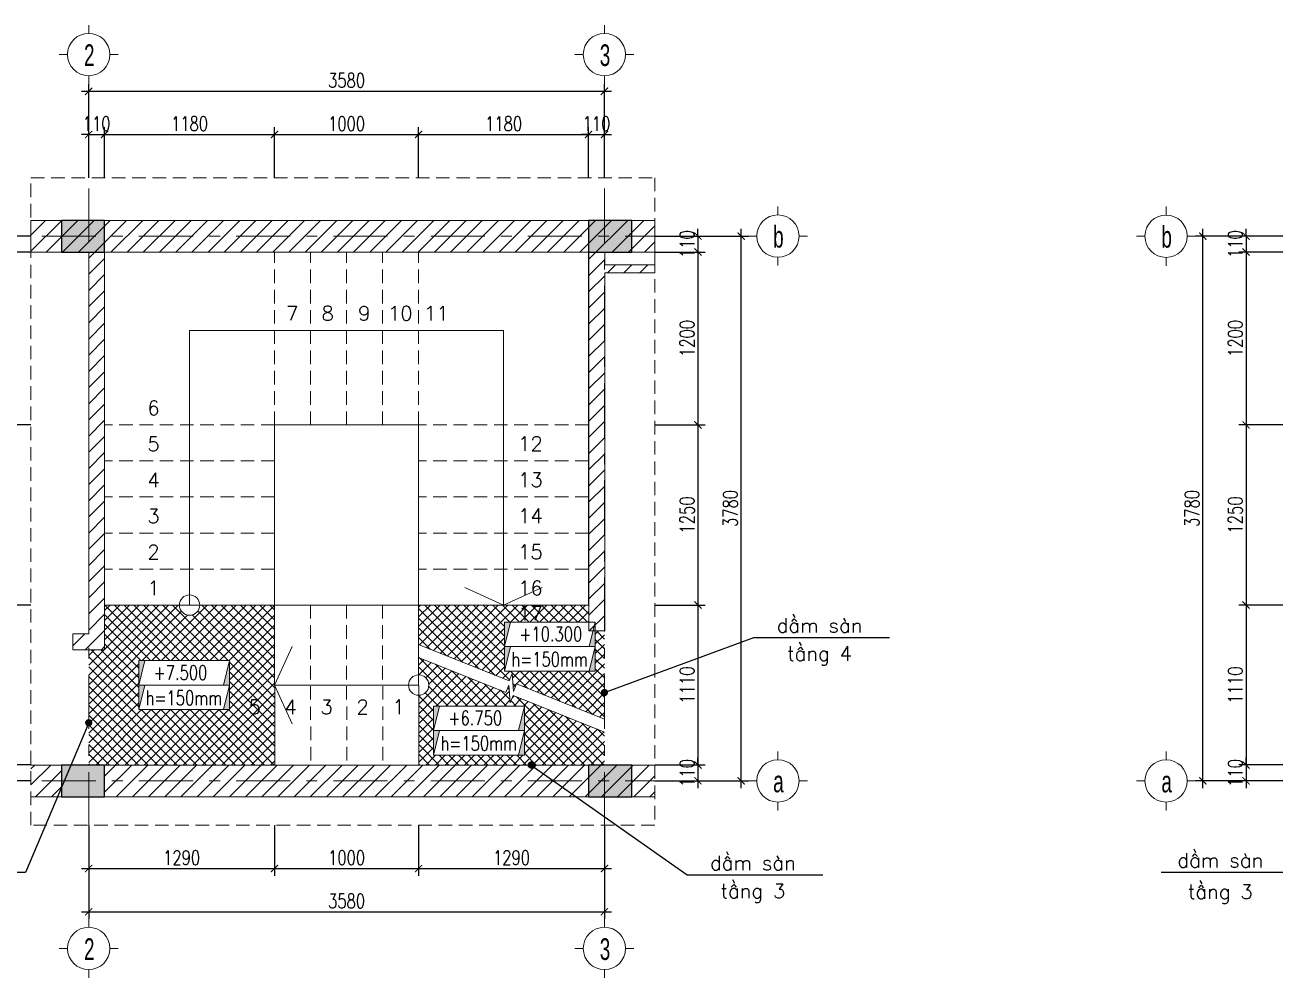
# Model space of a CAD drawing. Extents: x -2098986 to 943, y -1296280 to 73591.
# Drawn here: x -1737472 to -1720119, y -1278791 to -1265563 of the extents above; entities that cross this region are included whole.
import ezdxf
from ezdxf.enums import TextEntityAlignment as Align

# ---------------------------------------------------------------- set-up
doc = ezdxf.new("R2010")
doc.units = 0
doc.header["$LTSCALE"] = 150
doc.header["$PDMODE"] = 35
doc.linetypes.add('_Tim', pattern=[9, 5, -1.5, 1, -1.5])
doc.linetypes.add('HIDDEN', pattern=[0.375, 0.25, -0.125])
doc.layers.get('0').update_dxf_attribs({"lineweight": 18})
doc.layers.get('Defpoints').update_dxf_attribs({"lineweight": 18})
doc.layers.add('DIM', color=1, linetype='Continuous')
doc.layers.add('HATCH', color=8, linetype='Continuous')
for name, color, linetype, lineweight in [('LS-CAT', 30, 'Continuous', 20), ('LS-DIM', 251, 'Continuous', 13), ('LS-HATCH', 147, 'Continuous', 9), ('LS-TEXT', 60, 'Continuous', 20), ('LS-THAY', 7, 'Continuous', 20), ('LS-TRUC', 108, '_Tim', 9)]:
    doc.layers.add(name, color=color, linetype=linetype, lineweight=lineweight)
doc.styles.add('KCVN-LEADER', font='vnromadi.shx', dxfattribs={"width": 0.7, "height": 4})
doc.styles.add('vnsimpli', font='vnsimli.shx', dxfattribs={"width": 0.75})
doc.dimstyles.new('D50', dxfattribs={"dimtxt": 200, "dimasz": 100, "dimexe": 100, "dimexo": 0, "dimgap": 50, "dimtad": 1, "dimdec": 0, "dimlfac": 0.5, "dimzin": 0, "dimdsep": 46, "dimtxsty": 'vnsimpli', "dimblk1": 'ARCHTICK', "dimblk2": 'ARCHTICK', "dimsah": 1, "dimcen": 0, "dimdle": 100, "dimclrd": 256, "dimclre": 256, "dimclrt": 60, "dimadec": 0, "dimazin": 0, "dimtfac": 0.02, "dimtdec": 0, "dimtix": 1, "dimtmove": 2, "dimatfit": 3, "dimldrblk": 'ARCHTICK', "dimfxl": 100, "dimtolj": 1, "dimtzin": 0, "dimarcsym": 0})
pattern_1 = [(45, (258204.33, -10836.96), (-112.253202, 112.253202), [])]
pattern_2 = [(45, (223006.89, 25633.69), (-67.351921, 67.351921), []), (135, (223006.89, 25633.69), (-67.351921, -67.351921), [])]

# ---------------------------------------------------------------- blocks, each defined once
blk = doc.blocks.new('_ArchTick')
at = {"layer": 'DIM', "color": 0, "const_width": 0.15}
blk.add_lwpolyline([(-0.5, -0.5), (0.5, 0.5)], dxfattribs=at)
blk = doc.blocks.new('*D1375')
at = {"layer": 'Defpoints', "color": 0, "transparency": 16777216}
for p in [(-1736368, -1267083), (-1736588, -1267683), (-1736368, -1267683)]:
    blk.add_point(p, dxfattribs=at)
at = {"layer": 'LS-DIM', "lineweight": -2, "transparency": 16777216}
for p, q in [((-1736588, -1267083), (-1736688, -1267083)), ((-1736588, -1267683), (-1736588, -1266983)), ((-1736588, -1267083), (-1736368, -1267083)), ((-1736368, -1267683), (-1736368, -1266983)), ((-1736368, -1267083), (-1736268, -1267083))]:
    blk.add_line(p, q, dxfattribs=at)
at = {"layer": 'LS-DIM', "lineweight": -2, "transparency": 16777216, "xscale": 100, "yscale": 100, "zscale": 100}
blk.add_blockref('_ArchTick', (-1736588, -1267083), dxfattribs=at)
at = {"layer": 'LS-DIM', "lineweight": -2, "transparency": 16777216, "xscale": 100, "yscale": 100, "zscale": 100, "rotation": 180}
blk.add_blockref('_ArchTick', (-1736368, -1267083), dxfattribs=at)
at = {"layer": 'LS-DIM', "color": 60, "transparency": 16777216, "insert": (-1736478, -1266933), "char_height": 200, "attachment_point": 5, "style": 'vnsimpli'}
blk.add_mtext('\\A1;110', dxfattribs=at)
blk = doc.blocks.new('*D1376')
at = {"layer": 'Defpoints', "color": 0, "transparency": 16777216}
for p in [(-1734008, -1267083), (-1736368, -1267683), (-1734008, -1267683)]:
    blk.add_point(p, dxfattribs=at)
at = {"layer": 'LS-DIM', "lineweight": -2, "transparency": 16777216}
for p, q in [((-1736468, -1267083), (-1733908, -1267083)), ((-1736368, -1267683), (-1736368, -1266983)), ((-1734008, -1267683), (-1734008, -1266983))]:
    blk.add_line(p, q, dxfattribs=at)
at = {"layer": 'LS-DIM', "lineweight": -2, "transparency": 16777216, "xscale": 100, "yscale": 100, "zscale": 100, "rotation": 180}
blk.add_blockref('_ArchTick', (-1736368, -1267083), dxfattribs=at)
at = {"layer": 'LS-DIM', "lineweight": -2, "transparency": 16777216, "xscale": 100, "yscale": 100, "zscale": 100}
blk.add_blockref('_ArchTick', (-1734008, -1267083), dxfattribs=at)
at = {"layer": 'LS-DIM', "color": 60, "transparency": 16777216, "insert": (-1735188, -1266933), "char_height": 200, "attachment_point": 5, "style": 'vnsimpli'}
blk.add_mtext('\\A1;1180', dxfattribs=at)
blk = doc.blocks.new('*D1377')
at = {"layer": 'Defpoints', "color": 0, "transparency": 16777216}
for p in [(-1732008, -1267083), (-1734008, -1267683), (-1732008, -1267683)]:
    blk.add_point(p, dxfattribs=at)
at = {"layer": 'LS-DIM', "lineweight": -2, "transparency": 16777216}
for p, q in [((-1734108, -1267083), (-1731908, -1267083)), ((-1734008, -1267683), (-1734008, -1266983)), ((-1732008, -1267683), (-1732008, -1266983))]:
    blk.add_line(p, q, dxfattribs=at)
at = {"layer": 'LS-DIM', "lineweight": -2, "transparency": 16777216, "xscale": 100, "yscale": 100, "zscale": 100, "rotation": 180}
blk.add_blockref('_ArchTick', (-1734008, -1267083), dxfattribs=at)
at = {"layer": 'LS-DIM', "lineweight": -2, "transparency": 16777216, "xscale": 100, "yscale": 100, "zscale": 100}
blk.add_blockref('_ArchTick', (-1732008, -1267083), dxfattribs=at)
at = {"layer": 'LS-DIM', "color": 60, "transparency": 16777216, "insert": (-1733008, -1266933), "char_height": 200, "attachment_point": 5, "style": 'vnsimpli'}
blk.add_mtext('\\A1;1000', dxfattribs=at)
blk = doc.blocks.new('*D1378')
at = {"layer": 'Defpoints', "color": 0, "transparency": 16777216}
for p in [(-1729648, -1267083), (-1732008, -1267683), (-1729648, -1267683)]:
    blk.add_point(p, dxfattribs=at)
at = {"layer": 'LS-DIM', "lineweight": -2, "transparency": 16777216}
for p, q in [((-1732108, -1267083), (-1729548, -1267083)), ((-1732008, -1267683), (-1732008, -1266983)), ((-1729648, -1267683), (-1729648, -1266983))]:
    blk.add_line(p, q, dxfattribs=at)
at = {"layer": 'LS-DIM', "lineweight": -2, "transparency": 16777216, "xscale": 100, "yscale": 100, "zscale": 100, "rotation": 180}
blk.add_blockref('_ArchTick', (-1732008, -1267083), dxfattribs=at)
at = {"layer": 'LS-DIM', "lineweight": -2, "transparency": 16777216, "xscale": 100, "yscale": 100, "zscale": 100}
blk.add_blockref('_ArchTick', (-1729648, -1267083), dxfattribs=at)
at = {"layer": 'LS-DIM', "color": 60, "transparency": 16777216, "insert": (-1730828, -1266933), "char_height": 200, "attachment_point": 5, "style": 'vnsimpli'}
blk.add_mtext('\\A1;1180', dxfattribs=at)
blk = doc.blocks.new('*D1379')
at = {"layer": 'Defpoints', "color": 0, "transparency": 16777216}
for p in [(-1729428, -1267083), (-1729648, -1267683), (-1729428, -1267683)]:
    blk.add_point(p, dxfattribs=at)
at = {"layer": 'LS-DIM', "lineweight": -2, "transparency": 16777216}
for p, q in [((-1729648, -1267083), (-1729748, -1267083)), ((-1729648, -1267683), (-1729648, -1266983)), ((-1729648, -1267083), (-1729428, -1267083)), ((-1729428, -1267683), (-1729428, -1266983)), ((-1729428, -1267083), (-1729328, -1267083))]:
    blk.add_line(p, q, dxfattribs=at)
at = {"layer": 'LS-DIM', "lineweight": -2, "transparency": 16777216, "xscale": 100, "yscale": 100, "zscale": 100}
blk.add_blockref('_ArchTick', (-1729648, -1267083), dxfattribs=at)
at = {"layer": 'LS-DIM', "lineweight": -2, "transparency": 16777216, "xscale": 100, "yscale": 100, "zscale": 100, "rotation": 180}
blk.add_blockref('_ArchTick', (-1729428, -1267083), dxfattribs=at)
at = {"layer": 'LS-DIM', "color": 60, "transparency": 16777216, "insert": (-1729538, -1266933), "char_height": 200, "attachment_point": 5, "style": 'vnsimpli'}
blk.add_mtext('\\A1;110', dxfattribs=at)
blk = doc.blocks.new('*D1380')
at = {"layer": 'Defpoints', "color": 0, "transparency": 16777216}
for p in [(-1729428, -1266483), (-1736588, -1267683), (-1729428, -1267683)]:
    blk.add_point(p, dxfattribs=at)
at = {"layer": 'LS-DIM', "lineweight": -2, "transparency": 16777216}
for p, q in [((-1736588, -1267683), (-1736588, -1266383)), ((-1729428, -1267683), (-1729428, -1266383)), ((-1736688, -1266483), (-1729328, -1266483))]:
    blk.add_line(p, q, dxfattribs=at)
at = {"layer": 'LS-DIM', "lineweight": -2, "transparency": 16777216, "xscale": 100, "yscale": 100, "zscale": 100, "rotation": 180}
blk.add_blockref('_ArchTick', (-1736588, -1266483), dxfattribs=at)
at = {"layer": 'LS-DIM', "lineweight": -2, "transparency": 16777216, "xscale": 100, "yscale": 100, "zscale": 100}
blk.add_blockref('_ArchTick', (-1729428, -1266483), dxfattribs=at)
at = {"layer": 'LS-DIM', "color": 60, "transparency": 16777216, "insert": (-1733008, -1266333), "char_height": 200, "attachment_point": 5, "style": 'vnsimpli'}
blk.add_mtext('\\A1;3580', dxfattribs=at)
blk = doc.blocks.new('*D1382')
at = {"layer": 'Defpoints', "color": 0, "transparency": 16777216}
for p in [(-1737390, -1268494), (-1737990, -1268714), (-1737390, -1268714)]:
    blk.add_point(p, dxfattribs=at)
at = {"layer": 'LS-DIM', "lineweight": -2, "transparency": 16777216}
for p, q in [((-1737390, -1268494), (-1738090, -1268494)), ((-1737990, -1268494), (-1737990, -1268394)), ((-1737990, -1268494), (-1737990, -1268714)), ((-1737390, -1268714), (-1738090, -1268714)), ((-1737990, -1268714), (-1737990, -1268814))]:
    blk.add_line(p, q, dxfattribs=at)
at = {"layer": 'LS-DIM', "lineweight": -2, "transparency": 16777216, "xscale": 100, "yscale": 100, "zscale": 100}
for p, rotation in [((-1737990, -1268494), 270), ((-1737990, -1268714), 90)]:
    blk.add_blockref('_ArchTick', p, dxfattribs=dict(at, rotation=rotation))
at = {"layer": 'LS-DIM', "color": 60, "transparency": 16777216, "insert": (-1738140, -1268604), "char_height": 200, "attachment_point": 5, "rotation": 90, "style": 'vnsimpli'}
blk.add_mtext('\\A1;110', dxfattribs=at)
blk = doc.blocks.new('*D1383')
at = {"layer": 'Defpoints', "color": 0, "transparency": 16777216}
for p in [(-1737390, -1268714), (-1737990, -1271114), (-1737390, -1271114)]:
    blk.add_point(p, dxfattribs=at)
at = {"layer": 'LS-DIM', "lineweight": -2, "transparency": 16777216}
for p, q in [((-1737390, -1268714), (-1738090, -1268714)), ((-1737990, -1268614), (-1737990, -1271214)), ((-1737390, -1271114), (-1738090, -1271114))]:
    blk.add_line(p, q, dxfattribs=at)
at = {"layer": 'LS-DIM', "lineweight": -2, "transparency": 16777216, "xscale": 100, "yscale": 100, "zscale": 100}
for p, rotation in [((-1737990, -1268714), 90), ((-1737990, -1271114), 270)]:
    blk.add_blockref('_ArchTick', p, dxfattribs=dict(at, rotation=rotation))
at = {"layer": 'LS-DIM', "color": 60, "transparency": 16777216, "insert": (-1738140, -1269914), "char_height": 200, "attachment_point": 5, "rotation": 90, "style": 'vnsimpli'}
blk.add_mtext('\\A1;1200', dxfattribs=at)
blk = doc.blocks.new('*D1384')
at = {"layer": 'Defpoints', "color": 0, "transparency": 16777216}
for p in [(-1737390, -1271114), (-1737990, -1273614), (-1737390, -1273614)]:
    blk.add_point(p, dxfattribs=at)
at = {"layer": 'LS-DIM', "lineweight": -2, "transparency": 16777216}
for p, q in [((-1737390, -1271114), (-1738090, -1271114)), ((-1737990, -1271014), (-1737990, -1273714)), ((-1737390, -1273614), (-1738090, -1273614))]:
    blk.add_line(p, q, dxfattribs=at)
at = {"layer": 'LS-DIM', "lineweight": -2, "transparency": 16777216, "xscale": 100, "yscale": 100, "zscale": 100}
for p, rotation in [((-1737990, -1271114), 90), ((-1737990, -1273614), 270)]:
    blk.add_blockref('_ArchTick', p, dxfattribs=dict(at, rotation=rotation))
at = {"layer": 'LS-DIM', "color": 60, "transparency": 16777216, "insert": (-1738140, -1272364), "char_height": 200, "attachment_point": 5, "rotation": 90, "style": 'vnsimpli'}
blk.add_mtext('\\A1;1250', dxfattribs=at)
blk = doc.blocks.new('*D1385')
at = {"layer": 'Defpoints', "color": 0, "transparency": 16777216}
for p in [(-1737390, -1273614), (-1737990, -1275834), (-1737390, -1275834)]:
    blk.add_point(p, dxfattribs=at)
at = {"layer": 'LS-DIM', "lineweight": -2, "transparency": 16777216}
for p, q in [((-1737990, -1273514), (-1737990, -1275934)), ((-1737390, -1273614), (-1738090, -1273614)), ((-1737390, -1275834), (-1738090, -1275834))]:
    blk.add_line(p, q, dxfattribs=at)
at = {"layer": 'LS-DIM', "lineweight": -2, "transparency": 16777216, "xscale": 100, "yscale": 100, "zscale": 100}
for p, rotation in [((-1737990, -1273614), 90), ((-1737990, -1275834), 270)]:
    blk.add_blockref('_ArchTick', p, dxfattribs=dict(at, rotation=rotation))
at = {"layer": 'LS-DIM', "color": 60, "transparency": 16777216, "insert": (-1738140, -1274724), "char_height": 200, "attachment_point": 5, "rotation": 90, "style": 'vnsimpli'}
blk.add_mtext('\\A1;1110', dxfattribs=at)
blk = doc.blocks.new('*D1386')
at = {"layer": 'Defpoints', "color": 0, "transparency": 16777216}
for p in [(-1737390, -1275834), (-1737990, -1276054), (-1737390, -1276054)]:
    blk.add_point(p, dxfattribs=at)
at = {"layer": 'LS-DIM', "lineweight": -2, "transparency": 16777216}
for p, q in [((-1737990, -1275834), (-1737990, -1275734)), ((-1737390, -1275834), (-1738090, -1275834)), ((-1737990, -1275834), (-1737990, -1276054)), ((-1737390, -1276054), (-1738090, -1276054)), ((-1737990, -1276054), (-1737990, -1276154))]:
    blk.add_line(p, q, dxfattribs=at)
at = {"layer": 'LS-DIM', "lineweight": -2, "transparency": 16777216, "xscale": 100, "yscale": 100, "zscale": 100}
for p, rotation in [((-1737990, -1275834), 270), ((-1737990, -1276054), 90)]:
    blk.add_blockref('_ArchTick', p, dxfattribs=dict(at, rotation=rotation))
at = {"layer": 'LS-DIM', "color": 60, "transparency": 16777216, "insert": (-1738140, -1275944), "char_height": 200, "attachment_point": 5, "rotation": 90, "style": 'vnsimpli'}
blk.add_mtext('\\A1;110', dxfattribs=at)
blk = doc.blocks.new('*D1381')
at = {"layer": 'Defpoints', "color": 0, "transparency": 16777216}
for p in [(-1738590, -1268494), (-1737390, -1268494), (-1737390, -1276054)]:
    blk.add_point(p, dxfattribs=at)
at = {"layer": 'LS-DIM', "lineweight": -2, "transparency": 16777216}
for p, q in [((-1737390, -1268494), (-1738690, -1268494)), ((-1738590, -1276154), (-1738590, -1268394)), ((-1737390, -1276054), (-1738690, -1276054))]:
    blk.add_line(p, q, dxfattribs=at)
at = {"layer": 'LS-DIM', "lineweight": -2, "transparency": 16777216, "xscale": 100, "yscale": 100, "zscale": 100}
for p, rotation in [((-1738590, -1268494), 90), ((-1738590, -1276054), 270)]:
    blk.add_blockref('_ArchTick', p, dxfattribs=dict(at, rotation=rotation))
at = {"layer": 'LS-DIM', "color": 60, "transparency": 16777216, "insert": (-1738740, -1272274), "char_height": 200, "attachment_point": 5, "rotation": 90, "style": 'vnsimpli'}
blk.add_mtext('\\A1;3780', dxfattribs=at)
blk = doc.blocks.new('*D1387')
at = {"layer": 'Defpoints', "color": 0, "transparency": 16777216}
for p in [(-1728730, -1268494), (-1728730, -1268714), (-1728130, -1268714)]:
    blk.add_point(p, dxfattribs=at)
at = {"layer": 'LS-DIM', "lineweight": -2, "transparency": 16777216}
for p, q in [((-1728730, -1268494), (-1728030, -1268494)), ((-1728130, -1268494), (-1728130, -1268394)), ((-1728130, -1268494), (-1728130, -1268714)), ((-1728730, -1268714), (-1728030, -1268714)), ((-1728130, -1268714), (-1728130, -1268814))]:
    blk.add_line(p, q, dxfattribs=at)
at = {"layer": 'LS-DIM', "lineweight": -2, "transparency": 16777216, "xscale": 100, "yscale": 100, "zscale": 100}
for p, rotation in [((-1728130, -1268494), 270), ((-1728130, -1268714), 90)]:
    blk.add_blockref('_ArchTick', p, dxfattribs=dict(at, rotation=rotation))
at = {"layer": 'LS-DIM', "color": 60, "transparency": 16777216, "insert": (-1728280, -1268604), "char_height": 200, "attachment_point": 5, "rotation": 90, "style": 'vnsimpli'}
blk.add_mtext('\\A1;110', dxfattribs=at)
blk = doc.blocks.new('*D1388')
at = {"layer": 'Defpoints', "color": 0, "transparency": 16777216}
for p in [(-1728730, -1268714), (-1728730, -1271114), (-1728130, -1271114)]:
    blk.add_point(p, dxfattribs=at)
at = {"layer": 'LS-DIM', "lineweight": -2, "transparency": 16777216}
for p, q in [((-1728730, -1268714), (-1728030, -1268714)), ((-1728130, -1268614), (-1728130, -1271214)), ((-1728730, -1271114), (-1728030, -1271114))]:
    blk.add_line(p, q, dxfattribs=at)
at = {"layer": 'LS-DIM', "lineweight": -2, "transparency": 16777216, "xscale": 100, "yscale": 100, "zscale": 100}
for p, rotation in [((-1728130, -1268714), 90), ((-1728130, -1271114), 270)]:
    blk.add_blockref('_ArchTick', p, dxfattribs=dict(at, rotation=rotation))
at = {"layer": 'LS-DIM', "color": 60, "transparency": 16777216, "insert": (-1728280, -1269914), "char_height": 200, "attachment_point": 5, "rotation": 90, "style": 'vnsimpli'}
blk.add_mtext('\\A1;1200', dxfattribs=at)
blk = doc.blocks.new('*D1389')
at = {"layer": 'Defpoints', "color": 0, "transparency": 16777216}
for p in [(-1728730, -1271114), (-1728730, -1273614), (-1728130, -1273614)]:
    blk.add_point(p, dxfattribs=at)
at = {"layer": 'LS-DIM', "lineweight": -2, "transparency": 16777216}
for p, q in [((-1728730, -1271114), (-1728030, -1271114)), ((-1728130, -1271014), (-1728130, -1273714)), ((-1728730, -1273614), (-1728030, -1273614))]:
    blk.add_line(p, q, dxfattribs=at)
at = {"layer": 'LS-DIM', "lineweight": -2, "transparency": 16777216, "xscale": 100, "yscale": 100, "zscale": 100}
for p, rotation in [((-1728130, -1271114), 90), ((-1728130, -1273614), 270)]:
    blk.add_blockref('_ArchTick', p, dxfattribs=dict(at, rotation=rotation))
at = {"layer": 'LS-DIM', "color": 60, "transparency": 16777216, "insert": (-1728280, -1272364), "char_height": 200, "attachment_point": 5, "rotation": 90, "style": 'vnsimpli'}
blk.add_mtext('\\A1;1250', dxfattribs=at)
blk = doc.blocks.new('*D1390')
at = {"layer": 'Defpoints', "color": 0, "transparency": 16777216}
for p in [(-1728730, -1273614), (-1728730, -1275834), (-1728130, -1275834)]:
    blk.add_point(p, dxfattribs=at)
at = {"layer": 'LS-DIM', "lineweight": -2, "transparency": 16777216}
for p, q in [((-1728130, -1273514), (-1728130, -1275934)), ((-1728730, -1273614), (-1728030, -1273614)), ((-1728730, -1275834), (-1728030, -1275834))]:
    blk.add_line(p, q, dxfattribs=at)
at = {"layer": 'LS-DIM', "lineweight": -2, "transparency": 16777216, "xscale": 100, "yscale": 100, "zscale": 100}
for p, rotation in [((-1728130, -1273614), 90), ((-1728130, -1275834), 270)]:
    blk.add_blockref('_ArchTick', p, dxfattribs=dict(at, rotation=rotation))
at = {"layer": 'LS-DIM', "color": 60, "transparency": 16777216, "insert": (-1728280, -1274724), "char_height": 200, "attachment_point": 5, "rotation": 90, "style": 'vnsimpli'}
blk.add_mtext('\\A1;1110', dxfattribs=at)
blk = doc.blocks.new('*D1391')
at = {"layer": 'Defpoints', "color": 0, "transparency": 16777216}
for p in [(-1728730, -1275834), (-1728730, -1276054), (-1728130, -1276054)]:
    blk.add_point(p, dxfattribs=at)
at = {"layer": 'LS-DIM', "lineweight": -2, "transparency": 16777216}
for p, q in [((-1728130, -1275834), (-1728130, -1275734)), ((-1728730, -1275834), (-1728030, -1275834)), ((-1728130, -1275834), (-1728130, -1276054)), ((-1728730, -1276054), (-1728030, -1276054)), ((-1728130, -1276054), (-1728130, -1276154))]:
    blk.add_line(p, q, dxfattribs=at)
at = {"layer": 'LS-DIM', "lineweight": -2, "transparency": 16777216, "xscale": 100, "yscale": 100, "zscale": 100}
for p, rotation in [((-1728130, -1275834), 270), ((-1728130, -1276054), 90)]:
    blk.add_blockref('_ArchTick', p, dxfattribs=dict(at, rotation=rotation))
at = {"layer": 'LS-DIM', "color": 60, "transparency": 16777216, "insert": (-1728280, -1275944), "char_height": 200, "attachment_point": 5, "rotation": 90, "style": 'vnsimpli'}
blk.add_mtext('\\A1;110', dxfattribs=at)
blk = doc.blocks.new('*D1392')
at = {"layer": 'Defpoints', "color": 0, "transparency": 16777216}
for p in [(-1728730, -1268494), (-1727530, -1268494), (-1728730, -1276054)]:
    blk.add_point(p, dxfattribs=at)
at = {"layer": 'LS-DIM', "lineweight": -2, "transparency": 16777216}
for p, q in [((-1728730, -1268494), (-1727430, -1268494)), ((-1727530, -1276154), (-1727530, -1268394)), ((-1728730, -1276054), (-1727430, -1276054))]:
    blk.add_line(p, q, dxfattribs=at)
at = {"layer": 'LS-DIM', "lineweight": -2, "transparency": 16777216, "xscale": 100, "yscale": 100, "zscale": 100}
for p, rotation in [((-1727530, -1268494), 90), ((-1727530, -1276054), 270)]:
    blk.add_blockref('_ArchTick', p, dxfattribs=dict(at, rotation=rotation))
at = {"layer": 'LS-DIM', "color": 60, "transparency": 16777216, "insert": (-1727680, -1272274), "char_height": 200, "attachment_point": 5, "rotation": 90, "style": 'vnsimpli'}
blk.add_mtext('\\A1;3780', dxfattribs=at)
blk = doc.blocks.new('*D1395')
at = {"layer": 'Defpoints', "color": 0, "transparency": 16777216}
for p in [(-1736588, -1276671), (-1734008, -1276671), (-1734008, -1277271)]:
    blk.add_point(p, dxfattribs=at)
at = {"layer": 'LS-DIM', "lineweight": -2, "transparency": 16777216}
for p, q in [((-1736588, -1276671), (-1736588, -1277371)), ((-1734008, -1276671), (-1734008, -1277371)), ((-1736688, -1277271), (-1733908, -1277271))]:
    blk.add_line(p, q, dxfattribs=at)
at = {"layer": 'LS-DIM', "lineweight": -2, "transparency": 16777216, "xscale": 100, "yscale": 100, "zscale": 100, "rotation": 180}
blk.add_blockref('_ArchTick', (-1736588, -1277271), dxfattribs=at)
at = {"layer": 'LS-DIM', "lineweight": -2, "transparency": 16777216, "xscale": 100, "yscale": 100, "zscale": 100}
blk.add_blockref('_ArchTick', (-1734008, -1277271), dxfattribs=at)
at = {"layer": 'LS-DIM', "color": 60, "transparency": 16777216, "insert": (-1735298, -1277121), "char_height": 200, "attachment_point": 5, "style": 'vnsimpli'}
blk.add_mtext('\\A1;1290', dxfattribs=at)
blk = doc.blocks.new('*D1396')
at = {"layer": 'Defpoints', "color": 0, "transparency": 16777216}
for p in [(-1734008, -1276671), (-1732008, -1276671), (-1732008, -1277271)]:
    blk.add_point(p, dxfattribs=at)
at = {"layer": 'LS-DIM', "lineweight": -2, "transparency": 16777216}
for p, q in [((-1734008, -1276671), (-1734008, -1277371)), ((-1732008, -1276671), (-1732008, -1277371)), ((-1734108, -1277271), (-1731908, -1277271))]:
    blk.add_line(p, q, dxfattribs=at)
at = {"layer": 'LS-DIM', "lineweight": -2, "transparency": 16777216, "xscale": 100, "yscale": 100, "zscale": 100, "rotation": 180}
blk.add_blockref('_ArchTick', (-1734008, -1277271), dxfattribs=at)
at = {"layer": 'LS-DIM', "lineweight": -2, "transparency": 16777216, "xscale": 100, "yscale": 100, "zscale": 100}
blk.add_blockref('_ArchTick', (-1732008, -1277271), dxfattribs=at)
at = {"layer": 'LS-DIM', "color": 60, "transparency": 16777216, "insert": (-1733008, -1277121), "char_height": 200, "attachment_point": 5, "style": 'vnsimpli'}
blk.add_mtext('\\A1;1000', dxfattribs=at)
blk = doc.blocks.new('*D1393')
at = {"layer": 'Defpoints', "color": 0, "transparency": 16777216}
for p in [(-1732008, -1276671), (-1729428, -1276671), (-1729428, -1277271)]:
    blk.add_point(p, dxfattribs=at)
at = {"layer": 'LS-DIM', "lineweight": -2, "transparency": 16777216}
for p, q in [((-1732008, -1276671), (-1732008, -1277371)), ((-1729428, -1276671), (-1729428, -1277371)), ((-1732108, -1277271), (-1729328, -1277271))]:
    blk.add_line(p, q, dxfattribs=at)
at = {"layer": 'LS-DIM', "lineweight": -2, "transparency": 16777216, "xscale": 100, "yscale": 100, "zscale": 100, "rotation": 180}
blk.add_blockref('_ArchTick', (-1732008, -1277271), dxfattribs=at)
at = {"layer": 'LS-DIM', "lineweight": -2, "transparency": 16777216, "xscale": 100, "yscale": 100, "zscale": 100}
blk.add_blockref('_ArchTick', (-1729428, -1277271), dxfattribs=at)
at = {"layer": 'LS-DIM', "color": 60, "transparency": 16777216, "insert": (-1730718, -1277121), "char_height": 200, "attachment_point": 5, "style": 'vnsimpli'}
blk.add_mtext('\\A1;1290', dxfattribs=at)
blk = doc.blocks.new('*D1394')
at = {"layer": 'Defpoints', "color": 0, "transparency": 16777216}
for p in [(-1736588, -1276671), (-1729428, -1276671), (-1729428, -1277871)]:
    blk.add_point(p, dxfattribs=at)
at = {"layer": 'LS-DIM', "lineweight": -2, "transparency": 16777216}
for p, q in [((-1736588, -1276671), (-1736588, -1277971)), ((-1729428, -1276671), (-1729428, -1277971)), ((-1736688, -1277871), (-1729328, -1277871))]:
    blk.add_line(p, q, dxfattribs=at)
at = {"layer": 'LS-DIM', "lineweight": -2, "transparency": 16777216, "xscale": 100, "yscale": 100, "zscale": 100, "rotation": 180}
blk.add_blockref('_ArchTick', (-1736588, -1277871), dxfattribs=at)
at = {"layer": 'LS-DIM', "lineweight": -2, "transparency": 16777216, "xscale": 100, "yscale": 100, "zscale": 100}
blk.add_blockref('_ArchTick', (-1729428, -1277871), dxfattribs=at)
at = {"layer": 'LS-DIM', "color": 60, "transparency": 16777216, "insert": (-1733008, -1277721), "char_height": 200, "attachment_point": 5, "style": 'vnsimpli'}
blk.add_mtext('\\A1;3580', dxfattribs=at)
blk = doc.blocks.new('A$C0F04115F')
at = {"layer": 'LS-THAY'}
for p, q in [((-380, 380), (-380, 530)), ((-760, 0), (-910, 0)), ((0, 0), (150, 0)), ((-380, -380), (-380, -530))]:
    blk.add_line(p, q, dxfattribs=at)
blk.add_circle((-380, 0), 380, dxfattribs=at)
blk = doc.blocks.new('cot MB')
at = {"layer": 'LS-DIM'}
for points in [[(122684, -484996), (122601, -484996), (122601, -485336)], [(123863, -484996), (123780, -485336), (123863, -485336)]]:
    blk.add_hatch(color=256, dxfattribs=at).paths.add_polyline_path(points)
for p, q in [((122601, -485336), (122684, -484996)), ((123863, -484996), (123780, -485336))]:
    blk.add_line(p, q, dxfattribs=at)
blk.add_lwpolyline([(122601, -484996), (123863, -484996), (123863, -485336), (122601, -485336)], close=True, dxfattribs=at)
blk = doc.blocks.new('*D1436')
at = {"layer": 'Defpoints', "color": 0, "transparency": 16777216}
for p in [(-1719921, -1268494), (-1720521, -1268714), (-1719921, -1268714)]:
    blk.add_point(p, dxfattribs=at)
at = {"layer": 'LS-DIM', "lineweight": -2, "transparency": 16777216}
for p, q in [((-1719921, -1268494), (-1720621, -1268494)), ((-1720521, -1268494), (-1720521, -1268394)), ((-1720521, -1268494), (-1720521, -1268714)), ((-1719921, -1268714), (-1720621, -1268714)), ((-1720521, -1268714), (-1720521, -1268814))]:
    blk.add_line(p, q, dxfattribs=at)
at = {"layer": 'LS-DIM', "lineweight": -2, "transparency": 16777216, "xscale": 100, "yscale": 100, "zscale": 100}
for p, rotation in [((-1720521, -1268494), 270), ((-1720521, -1268714), 90)]:
    blk.add_blockref('_ArchTick', p, dxfattribs=dict(at, rotation=rotation))
at = {"layer": 'LS-DIM', "color": 60, "transparency": 16777216, "insert": (-1720671, -1268604), "char_height": 200, "attachment_point": 5, "rotation": 90, "style": 'vnsimpli'}
blk.add_mtext('\\A1;110', dxfattribs=at)
blk = doc.blocks.new('*D1437')
at = {"layer": 'Defpoints', "color": 0, "transparency": 16777216}
for p in [(-1719921, -1268714), (-1720521, -1271114), (-1719921, -1271114)]:
    blk.add_point(p, dxfattribs=at)
at = {"layer": 'LS-DIM', "lineweight": -2, "transparency": 16777216}
for p, q in [((-1719921, -1268714), (-1720621, -1268714)), ((-1720521, -1268614), (-1720521, -1271214)), ((-1719921, -1271114), (-1720621, -1271114))]:
    blk.add_line(p, q, dxfattribs=at)
at = {"layer": 'LS-DIM', "lineweight": -2, "transparency": 16777216, "xscale": 100, "yscale": 100, "zscale": 100}
for p, rotation in [((-1720521, -1268714), 90), ((-1720521, -1271114), 270)]:
    blk.add_blockref('_ArchTick', p, dxfattribs=dict(at, rotation=rotation))
at = {"layer": 'LS-DIM', "color": 60, "transparency": 16777216, "insert": (-1720671, -1269914), "char_height": 200, "attachment_point": 5, "rotation": 90, "style": 'vnsimpli'}
blk.add_mtext('\\A1;1200', dxfattribs=at)
blk = doc.blocks.new('*D1438')
at = {"layer": 'Defpoints', "color": 0, "transparency": 16777216}
for p in [(-1719921, -1271114), (-1720521, -1273614), (-1719921, -1273614)]:
    blk.add_point(p, dxfattribs=at)
at = {"layer": 'LS-DIM', "lineweight": -2, "transparency": 16777216}
for p, q in [((-1719921, -1271114), (-1720621, -1271114)), ((-1720521, -1271014), (-1720521, -1273714)), ((-1719921, -1273614), (-1720621, -1273614))]:
    blk.add_line(p, q, dxfattribs=at)
at = {"layer": 'LS-DIM', "lineweight": -2, "transparency": 16777216, "xscale": 100, "yscale": 100, "zscale": 100}
for p, rotation in [((-1720521, -1271114), 90), ((-1720521, -1273614), 270)]:
    blk.add_blockref('_ArchTick', p, dxfattribs=dict(at, rotation=rotation))
at = {"layer": 'LS-DIM', "color": 60, "transparency": 16777216, "insert": (-1720671, -1272364), "char_height": 200, "attachment_point": 5, "rotation": 90, "style": 'vnsimpli'}
blk.add_mtext('\\A1;1250', dxfattribs=at)
blk = doc.blocks.new('*D1439')
at = {"layer": 'Defpoints', "color": 0, "transparency": 16777216}
for p in [(-1719921, -1273614), (-1720521, -1275834), (-1719921, -1275834)]:
    blk.add_point(p, dxfattribs=at)
at = {"layer": 'LS-DIM', "lineweight": -2, "transparency": 16777216}
for p, q in [((-1720521, -1273514), (-1720521, -1275934)), ((-1719921, -1273614), (-1720621, -1273614)), ((-1719921, -1275834), (-1720621, -1275834))]:
    blk.add_line(p, q, dxfattribs=at)
at = {"layer": 'LS-DIM', "lineweight": -2, "transparency": 16777216, "xscale": 100, "yscale": 100, "zscale": 100}
for p, rotation in [((-1720521, -1273614), 90), ((-1720521, -1275834), 270)]:
    blk.add_blockref('_ArchTick', p, dxfattribs=dict(at, rotation=rotation))
at = {"layer": 'LS-DIM', "color": 60, "transparency": 16777216, "insert": (-1720671, -1274724), "char_height": 200, "attachment_point": 5, "rotation": 90, "style": 'vnsimpli'}
blk.add_mtext('\\A1;1110', dxfattribs=at)
blk = doc.blocks.new('*D1440')
at = {"layer": 'Defpoints', "color": 0, "transparency": 16777216}
for p in [(-1719921, -1275834), (-1720521, -1276054), (-1719921, -1276054)]:
    blk.add_point(p, dxfattribs=at)
at = {"layer": 'LS-DIM', "lineweight": -2, "transparency": 16777216}
for p, q in [((-1720521, -1275834), (-1720521, -1275734)), ((-1719921, -1275834), (-1720621, -1275834)), ((-1720521, -1275834), (-1720521, -1276054)), ((-1719921, -1276054), (-1720621, -1276054)), ((-1720521, -1276054), (-1720521, -1276154))]:
    blk.add_line(p, q, dxfattribs=at)
at = {"layer": 'LS-DIM', "lineweight": -2, "transparency": 16777216, "xscale": 100, "yscale": 100, "zscale": 100}
for p, rotation in [((-1720521, -1275834), 270), ((-1720521, -1276054), 90)]:
    blk.add_blockref('_ArchTick', p, dxfattribs=dict(at, rotation=rotation))
at = {"layer": 'LS-DIM', "color": 60, "transparency": 16777216, "insert": (-1720671, -1275944), "char_height": 200, "attachment_point": 5, "rotation": 90, "style": 'vnsimpli'}
blk.add_mtext('\\A1;110', dxfattribs=at)
blk = doc.blocks.new('*D1441')
at = {"layer": 'Defpoints', "color": 0, "transparency": 16777216}
for p in [(-1721121, -1268494), (-1719921, -1268494), (-1719921, -1276054)]:
    blk.add_point(p, dxfattribs=at)
at = {"layer": 'LS-DIM', "lineweight": -2, "transparency": 16777216}
for p, q in [((-1719921, -1268494), (-1721221, -1268494)), ((-1721121, -1276154), (-1721121, -1268394)), ((-1719921, -1276054), (-1721221, -1276054))]:
    blk.add_line(p, q, dxfattribs=at)
at = {"layer": 'LS-DIM', "lineweight": -2, "transparency": 16777216, "xscale": 100, "yscale": 100, "zscale": 100}
for p, rotation in [((-1721121, -1268494), 90), ((-1721121, -1276054), 270)]:
    blk.add_blockref('_ArchTick', p, dxfattribs=dict(at, rotation=rotation))
at = {"layer": 'LS-DIM', "color": 60, "transparency": 16777216, "insert": (-1721271, -1272274), "char_height": 200, "attachment_point": 5, "rotation": 90, "style": 'vnsimpli'}
blk.add_mtext('\\A1;3780', dxfattribs=at)
blk = doc.blocks.new('DOT')
at = {"color": 0, "linetype": 'ByBlock'}
blk.add_line((-0.5, 0), (-1, 0), dxfattribs=at)
at = {"color": 0, "linetype": 'ByBlock', "const_width": 0.5}
blk.add_lwpolyline([(-0.25, 0, 1), (0.25, 0, 1)], format="xyb", close=True, dxfattribs=at)

msp = doc.modelspace()

# ---------------------------------------------------------------- hatches: boundary and pattern name
at = {"layer": 'HATCH'}
h = msp.add_hatch(color=256, dxfattribs=at)
h.dxf.hatch_style = 1
h.paths.add_polyline_path([(-1736967.7, -1268714.4), (-1736367.7, -1268714.4), (-1736367.7, -1268274.4), (-1736967.7, -1268274.4)])
h = msp.add_hatch(color=256, dxfattribs=at)
h.dxf.hatch_style = 1
h.paths.add_polyline_path([(-1729647.7, -1268714.4), (-1729047.7, -1268714.4), (-1729047.7, -1268274.4), (-1729647.7, -1268274.4)])
h = msp.add_hatch(color=256, dxfattribs=at)
h.dxf.hatch_style = 1
h.paths.add_polyline_path([(-1736967.7, -1276274.4), (-1736367.7, -1276274.4), (-1736367.7, -1275834.4), (-1736967.7, -1275834.4)])
h = msp.add_hatch(color=256, dxfattribs=at)
h.dxf.hatch_style = 1
h.paths.add_polyline_path([(-1729647.7, -1276274.4), (-1729047.7, -1276274.4), (-1729047.7, -1275834.4), (-1729647.7, -1275834.4)])
at = {"layer": 'LS-HATCH'}
h = msp.add_hatch(dxfattribs=at)
h.set_pattern_fill('ANSI31', color=256, scale=50)
h.set_pattern_definition(pattern_1)
h.paths.add_polyline_path([(-1736367.7, -1268714.4), (-1729643.7, -1268714.4), (-1729643.7, -1273974.4), (-1729423.7, -1273974.4), (-1729423.7, -1269003.6), (-1728729.7, -1269003.6), (-1728729.7, -1268893.6), (-1729423.7, -1268893.6), (-1729423.7, -1268714.4), (-1728729.7, -1268714.4), (-1728729.7, -1268274.4), (-1737389.7, -1268274.4), (-1737389.7, -1268714.4), (-1736587.7, -1268714.4), (-1736587.7, -1274014.4), (-1736807.6, -1274014.4), (-1736807.6, -1274234.4), (-1736367.7, -1274234.4)])
h = msp.add_hatch(dxfattribs=at)
h.set_pattern_fill('ANSI37', color=256, scale=30)
h.set_pattern_definition(pattern_2)
h.paths.add_polyline_path([(-1734007.7, -1273614.4), (-1735046.4, -1273614.4, -1), (-1735329, -1273614.4), (-1736367.7, -1273614.4), (-1736367.7, -1274234.4), (-1736587.7, -1274234.4), (-1736587.7, -1275834.4), (-1734006, -1275834.4)])
h.paths.add_polyline_path([(-1734632, -1274384.6), (-1734632, -1274725), (-1734632, -1275065.4), (-1735894, -1275065.4), (-1735894, -1274725), (-1735894, -1274384.6)], flags=16)
h.paths.add_polyline_path([(-1735736.3, -1274701.7), (-1734850.6, -1274701.7), (-1734850.6, -1274401.7), (-1735736.3, -1274401.7)], flags=8)
h.paths.add_polyline_path([(-1735830.8, -1275052), (-1734702.2, -1275052), (-1734702.2, -1274752), (-1735830.8, -1274752)], flags=8)
h.paths.add_polyline_path([(-1734401.9, -1275178.8), (-1734168.5, -1275178.8), (-1734168.5, -1274878.8), (-1734401.9, -1274878.8)], flags=24)
h = msp.add_hatch(dxfattribs=at)
h.set_pattern_fill('ANSI37', color=256, scale=30)
h.set_pattern_definition(pattern_2)
h.paths.add_polyline_path([(-1730816.8, -1273850.2), (-1729643.7, -1273850.2), (-1729643.7, -1273614.4), (-1732007.7, -1273614.4), (-1732007.3, -1274163.6), (-1730751.2, -1274668.2), (-1730709.8, -1274565.2), (-1730689.5, -1274812.6), (-1730648.2, -1274709.6), (-1729427.7, -1275199.8), (-1729427.7, -1273974.4), (-1729554.9, -1273974.4), (-1729554.9, -1274190.6), (-1729554.9, -1274531), (-1730816.8, -1274531), (-1730816.8, -1274190.6)])
h.paths.add_polyline_path([(-1732007.2, -1274340.8), (-1732007, -1274583.5, -0.4144337), (-1731865.6, -1274724.7, -0.4139939), (-1732006.8, -1274866), (-1732006, -1275834.4), (-1729427.7, -1275834.4), (-1729427.7, -1275376.9), (-1730693.2, -1274868.6), (-1730734.5, -1274971.6), (-1730754.8, -1274724.2), (-1730796.2, -1274827.2)])
h.paths.add_polyline_path([(-1730539.1, -1275015.9), (-1730539.1, -1275356.3), (-1730539.1, -1275696.7), (-1731801.1, -1275696.7), (-1731801.1, -1275356.3), (-1731801.1, -1275015.9)], flags=16)
h.paths.add_polyline_path([(-1731643.4, -1275333.1), (-1730757.7, -1275333.1), (-1730757.7, -1275033.1), (-1731643.4, -1275033.1)], flags=8)
h.paths.add_polyline_path([(-1731737.9, -1275683.4), (-1730609.3, -1275683.4), (-1730609.3, -1275383.4), (-1731737.9, -1275383.4)], flags=8)
h = msp.add_hatch(dxfattribs=at)
h.set_pattern_fill('ANSI31', color=256, scale=50)
h.set_pattern_definition(pattern_1)
h.paths.add_polyline_path([(-1736967.7, -1276054.4), (-1736967.7, -1275834.4), (-1737389.7, -1275834.4), (-1737389.7, -1276054.4)])
h.paths.add_polyline_path([(-1736967.7, -1276274.4), (-1736967.7, -1276054.4), (-1737389.7, -1276054.4), (-1737389.7, -1276274.4)])
h.paths.add_polyline_path([(-1728729.7, -1276054.4), (-1728729.7, -1275834.4), (-1736367.7, -1275834.4), (-1736367.7, -1276054.4)])
h.paths.add_polyline_path([(-1728729.7, -1276274.4), (-1728729.7, -1276054.4), (-1736367.7, -1276054.4), (-1736367.7, -1276274.4)])

# ---------------------------------------------------------------- linework, layer by layer
at = {"layer": 'DIM'}
for points in [[(-1736967.7, -1268714.4), (-1736367.7, -1268714.4), (-1736367.7, -1268274.4), (-1736967.7, -1268274.4)], [(-1729647.7, -1268714.4), (-1729047.7, -1268714.4), (-1729047.7, -1268274.4), (-1729647.7, -1268274.4)], [(-1736967.7, -1276274.4), (-1736367.7, -1276274.4), (-1736367.7, -1275834.4), (-1736967.7, -1275834.4)], [(-1729647.7, -1276274.4), (-1729047.7, -1276274.4), (-1729047.7, -1275834.4), (-1729647.7, -1275834.4)]]:
    msp.add_lwpolyline(points, close=True, dxfattribs=at)
at = {"layer": 'LS-CAT'}
for p, q in [((-1735187.7, -1269804.4), (-1730827.7, -1269804.4)), ((-1735187.7, -1269804.4), (-1735187.7, -1273614.4)), ((-1730827.7, -1269804.4), (-1730827.7, -1273614.4)), ((-1730827.7, -1273614.4), (-1731364.7, -1273369.2)), ((-1730827.7, -1273614.4), (-1730290.7, -1273369.2)), ((-1734006.9, -1274724.7), (-1733761.7, -1274187.8)), ((-1734006.9, -1274724.7), (-1732006.9, -1274724.7)), ((-1734006.9, -1274724.7), (-1733761.7, -1275261.7))]:
    msp.add_line(p, q, dxfattribs=at)
for centre in [(-1735187.7, -1273614.4), (-1732006.9, -1274724.7)]:
    msp.add_circle(centre, 141.3, dxfattribs=at)
at = {"layer": 'LS-DIM', "linetype": 'HIDDEN', "ltscale": 5}
for p, q in [((-1734007.7, -1271114.4), (-1734007.7, -1268714.4)), ((-1733507.7, -1271114.4), (-1733507.7, -1268714.4)), ((-1733007.7, -1271114.4), (-1733007.7, -1268714.4)), ((-1732507.7, -1271114.4), (-1732507.7, -1268714.4)), ((-1732007.7, -1271114.4), (-1732007.7, -1268714.4))]:
    msp.add_line(p, q, dxfattribs=at)
msp.add_lwpolyline([(-1737389.7, -1267683), (-1728729.7, -1267683), (-1728729.7, -1276671), (-1737389.7, -1276671)], close=True, dxfattribs=at)
for points in [[(-1734007.7, -1271114.4), (-1736367.7, -1271114.4)], [(-1729647.7, -1271114.4), (-1732007.7, -1271114.4)], [(-1734007.7, -1271614.4), (-1736367.7, -1271614.4)], [(-1729647.7, -1271614.4), (-1732007.7, -1271614.4)], [(-1734007.7, -1272114.4), (-1736367.7, -1272114.4)], [(-1729647.7, -1272114.4), (-1732007.7, -1272114.4)], [(-1734007.7, -1272614.4), (-1736367.7, -1272614.4)], [(-1729647.7, -1272614.4), (-1732007.7, -1272614.4)], [(-1734007.7, -1273114.4), (-1736367.7, -1273114.4)], [(-1729647.7, -1273114.4), (-1732007.7, -1273114.4)], [(-1733507.7, -1273614.4), (-1733506, -1275834.9)], [(-1733007.7, -1273614.4), (-1733006, -1275834.7)], [(-1732507.7, -1273614.4), (-1732506, -1275834.6)]]:
    msp.add_lwpolyline(points, dxfattribs=at)
at = {"layer": 'LS-DIM'}
for points in [[(-1732007.3, -1274163.6), (-1730751.2, -1274668.2), (-1730709.8, -1274565.2), (-1730689.5, -1274812.6), (-1730648.2, -1274709.6), (-1729427.7, -1275199.8)], [(-1732007.2, -1274340.8), (-1730796.2, -1274827.2), (-1730754.8, -1274724.2), (-1730734.5, -1274971.6), (-1730693.2, -1274868.6), (-1729427.7, -1275376.9)]]:
    msp.add_lwpolyline(points, dxfattribs=at)
at = {"layer": 'LS-THAY'}
for p, q in [((-1737389.7, -1268274.4), (-1737389.7, -1268714.4)), ((-1728729.7, -1268274.4), (-1728729.7, -1269003.6)), ((-1736587.7, -1274014.4), (-1736587.7, -1268714.4)), ((-1736367.7, -1274234.4), (-1736367.7, -1268714.4)), ((-1729647.7, -1273114.4), (-1729647.7, -1268714.4)), ((-1734007.7, -1271114.4), (-1734007.7, -1273614.4)), ((-1732007.7, -1273614.4), (-1734007.7, -1273614.4)), ((-1736587.7, -1274014.4), (-1736807.6, -1274014.4)), ((-1736807.6, -1274234.4), (-1736367.7, -1274234.4))]:
    msp.add_line(p, q, dxfattribs=at)
for points in [[(-1728729.7, -1268274.4), (-1737389.7, -1268274.4)], [(-1736587.7, -1268714.4), (-1737389.7, -1268714.4)], [(-1736587.7, -1268714.4), (-1737389.7, -1268714.4)], [(-1729643.7, -1268714.4), (-1736367.7, -1268714.4)], [(-1729643.7, -1268714.4), (-1729643.7, -1273974.4), (-1729423.7, -1273974.4), (-1729423.7, -1269003.6)], [(-1728729.7, -1268714.4), (-1729423.7, -1268714.4)], [(-1729423.7, -1268893.6), (-1729423.7, -1268714.4)], [(-1728729.7, -1268893.6), (-1729423.7, -1268893.6), (-1729423.7, -1268714.4), (-1728729.7, -1268714.4)], [(-1728729.7, -1269003.6), (-1729423.7, -1269003.6)], [(-1732007.7, -1271114.4), (-1734007.7, -1271114.4)], [(-1732007.7, -1271114.4), (-1732007.7, -1273614.4)], [(-1729647.7, -1273114.4), (-1729647.7, -1273614.4)], [(-1734007.7, -1273614.4), (-1736367.7, -1273614.4)], [(-1734007.7, -1273614.4), (-1734006, -1275835.1)], [(-1732007.7, -1273614.4), (-1732006, -1275834.4)], [(-1732007.7, -1273614.4), (-1729643.7, -1273614.4)], [(-1736807.6, -1274014.4), (-1736807.6, -1274230.5)], [(-1737389.7, -1275834.4), (-1728729.7, -1275834.4)], [(-1728729.7, -1276274.4), (-1737389.7, -1276274.4)]]:
    msp.add_lwpolyline(points, dxfattribs=at)
at = {"layer": 'LS-TRUC'}
for p, q in [((-1736587.7, -1266483), (-1736587.7, -1277871)), ((-1729427.7, -1266483), (-1729427.7, -1277871)), ((-1738589.7, -1268494.4), (-1727529.7, -1268494.4)), ((-1721120.8, -1268494.4), (-1710060.8, -1268494.4)), ((-1738589.7, -1276054.4), (-1727529.7, -1276054.4)), ((-1721120.8, -1276054.4), (-1710060.8, -1276054.4))]:
    msp.add_line(p, q, dxfattribs=at)

# ---------------------------------------------------------------- block references
at = {"layer": 'LS-DIM'}
for p in [(-1853417.8, -788854.5), (-1853417.8, -789194.9), (-1858494.9, -789388.9), (-1858494.9, -789729.3), (-1854402, -790020.2), (-1854402, -790360.6)]:
    msp.add_blockref('cot MB', p, dxfattribs=at)
at = {"layer": 'LS-THAY', "xscale": 0.7730447999201715, "yscale": 0.7730447999201715, "zscale": 0.7730447999201715, "rotation": 180}
for p in [(-1736881.6, -1265973.1), (-1729721.6, -1265973.1), (-1727313.7, -1268493.5), (-1721924.5, -1268494.4), (-1727313.7, -1276054.4), (-1721924.5, -1276055.2), (-1736881.6, -1278380.8), (-1729721.6, -1278380.8)]:
    msp.add_blockref('A$C0F04115F', p, dxfattribs=at)

# ---------------------------------------------------------------- texts
at = {"layer": 'LS-TEXT', "style": 'KCVN-LEADER', "width": 0.65}
for s, p in [('2', (-1736580.4, -1265982.2)), ('3', (-1729420.4, -1265982.2)), ('b', (-1727012.5, -1268502.7)), ('b', (-1721623.3, -1268503.5)), ('a', (-1727012.5, -1276063.5)), ('a', (-1721623.3, -1276064.4)), ('2', (-1736580.4, -1278389.9)), ('3', (-1729420.4, -1278389.9))]:
    msp.add_text(s, height=300, dxfattribs=at).set_placement(p, align=Align.MIDDLE_CENTER)
at = {"layer": 'LS-TEXT', "style": 'vnsimpli'}
for s, p in [('7', (-1733762.2, -1269665.8)), ('8', (-1733270.2, -1269665.8)), ('9', (-1732762.2, -1269665.8)), ('10', (-1732262.2, -1269665.8)), ('11', (-1731762.2, -1269665.8)), ('6', (-1735688.2, -1270978.8)), ('5', (-1735688.2, -1271478.8)), ('12', (-1730455.2, -1271475.8)), ('4', (-1735688.2, -1271978.8)), ('13', (-1730455.2, -1271975.8)), ('3', (-1735688.2, -1272478.8)), ('14', (-1730455.2, -1272475.8)), ('2', (-1735688.2, -1272978.8)), ('15', (-1730455.2, -1272975.8)), ('1', (-1735688.2, -1273478.8)), ('16', (-1730455.2, -1273475.8)), ('17', (-1730455.2, -1273829.8)), ('dÇm sµn', (-1726441.9, -1273997.2, 0.9)), ('tÇng 4', (-1726441.9, -1274387.2, 0.9)), ('5', (-1734285.2, -1275128.8)), ('4', (-1733785.2, -1275128.4)), ('3', (-1733285.2, -1275128)), ('2', (-1732785.2, -1275127.6)), ('1', (-1732285.2, -1275127.2)), ('dÇm sµn', (-1727367.1, -1277292.9, 0.9)), ('dÇm sµn', (-1720878.2, -1277256.1, 0.9)), ('tÇng 3', (-1727367.1, -1277682.9, 0.9)), ('tÇng 3', (-1720878.2, -1277693.1, 0.9))]:
    msp.add_text(s, height=200, dxfattribs=at).set_placement(p, align=Align.CENTER)
at = {"layer": 'LS-TEXT', "color": 60, "style": 'vnsimpli', "width": 0.75}
for s, p in [('+10.300', (-1730609.2, -1274117.3)), ('+7.500', (-1735686.3, -1274651.7)), ('+6.750', (-1731593.4, -1275283.1))]:
    msp.add_text(s, height=200, dxfattribs=at).set_placement(p)
for p in [(-1730189.4, -1274467.7), (-1735266.5, -1275002), (-1731173.6, -1275633.4)]:
    msp.add_text('h=150mm', height=200, dxfattribs=at).set_placement(p, align=Align.CENTER)

# ---------------------------------------------------------------- dimensions: what is measured, and where the dimension line sits
at = {"layer": 'LS-DIM'}
for base, p1, p2, picture, middle in [((-1729427.7, -1266483), (-1736587.7, -1267683), (-1729427.7, -1267683), '*D1380', (-1733007.7, -1266333)), ((-1736367.7, -1267083), (-1736587.7, -1267683), (-1736367.7, -1267683), '*D1375', (-1736477.7, -1266933)), ((-1734007.7, -1267083), (-1736367.7, -1267683), (-1734007.7, -1267683), '*D1376', (-1735187.7, -1266933)), ((-1732007.7, -1267083), (-1734007.7, -1267683), (-1732007.7, -1267683), '*D1377', (-1733007.7, -1266933)), ((-1729647.7, -1267083), (-1732007.7, -1267683), (-1729647.7, -1267683), '*D1378', (-1730827.7, -1266933)), ((-1729427.7, -1267083), (-1729647.7, -1267683), (-1729427.7, -1267683), '*D1379', (-1729537.7, -1266933)), ((-1734007.7, -1277271), (-1736587.7, -1276671), (-1734007.7, -1276671), '*D1395', (-1735297.7, -1277121)), ((-1729427.7, -1277871), (-1736587.7, -1276671), (-1729427.7, -1276671), '*D1394', (-1733007.7, -1277721)), ((-1732007.6, -1277271), (-1734007.7, -1276671), (-1732007.6, -1276671), '*D1396', (-1733007.6, -1277121)), ((-1729427.7, -1277271), (-1732007.6, -1276671), (-1729427.7, -1276671), '*D1393', (-1730717.6, -1277121))]:
    dim = msp.add_linear_dim(base=base, p1=p1, p2=p2, dimstyle='D50', dxfattribs=at)
    dim.commit()
    dim.dimension.update_dxf_attribs({"geometry": picture, "text_midpoint": middle})
for base, p1, p2, picture, middle in [((-1738589.7, -1268494.4), (-1737389.7, -1276054.4), (-1737389.7, -1268494.4), '*D1381', (-1738739.7, -1272274.4)), ((-1737989.7, -1268714.4), (-1737389.7, -1268494.4), (-1737389.7, -1268714.4), '*D1382', (-1738139.7, -1268604.4)), ((-1728129.7, -1268714.4), (-1728729.7, -1268494.4), (-1728729.7, -1268714.4), '*D1387', (-1728279.7, -1268604.4)), ((-1727529.7, -1268494.4), (-1728729.7, -1276054.4), (-1728729.7, -1268494.4), '*D1392', (-1727679.7, -1272274.4)), ((-1721120.8, -1268494.4), (-1719920.8, -1276054.4), (-1719920.8, -1268494.4), '*D1441', (-1721270.8, -1272274.4)), ((-1720520.8, -1268714.4), (-1719920.8, -1268494.4), (-1719920.8, -1268714.4), '*D1436', (-1720670.8, -1268604.4)), ((-1737989.7, -1271114.4), (-1737389.7, -1268714.4), (-1737389.7, -1271114.4), '*D1383', (-1738139.7, -1269914.4)), ((-1728129.7, -1271114.4), (-1728729.7, -1268714.4), (-1728729.7, -1271114.4), '*D1388', (-1728279.7, -1269914.4)), ((-1720520.8, -1271114.4), (-1719920.8, -1268714.4), (-1719920.8, -1271114.4), '*D1437', (-1720670.8, -1269914.4)), ((-1737989.7, -1273614.4), (-1737389.7, -1271114.4), (-1737389.7, -1273614.4), '*D1384', (-1738139.7, -1272364.4)), ((-1728129.7, -1273614.4), (-1728729.7, -1271114.4), (-1728729.7, -1273614.4), '*D1389', (-1728279.7, -1272364.4)), ((-1720520.8, -1273614.4), (-1719920.8, -1271114.4), (-1719920.8, -1273614.4), '*D1438', (-1720670.8, -1272364.4)), ((-1737989.7, -1275834.4), (-1737389.7, -1273614.4), (-1737389.7, -1275834.4), '*D1385', (-1738139.7, -1274724.4)), ((-1728129.7, -1275834.4), (-1728729.7, -1273614.4), (-1728729.7, -1275834.4), '*D1390', (-1728279.7, -1274724.4)), ((-1720520.8, -1275834.4), (-1719920.8, -1273614.4), (-1719920.8, -1275834.4), '*D1439', (-1720670.8, -1274724.4)), ((-1737989.7, -1276054.4), (-1737389.7, -1275834.4), (-1737389.7, -1276054.4), '*D1386', (-1738139.7, -1275944.4)), ((-1728129.7, -1276054.4), (-1728729.7, -1275834.4), (-1728729.7, -1276054.4), '*D1391', (-1728279.7, -1275944.4)), ((-1720520.8, -1276054.4), (-1719920.8, -1275834.4), (-1719920.8, -1276054.4), '*D1440', (-1720670.8, -1275944.4))]:
    dim = msp.add_linear_dim(base=base, p1=p1, p2=p2, angle=90, dimstyle='D50', dxfattribs=at)
    dim.commit()
    dim.dimension.update_dxf_attribs({"geometry": picture, "text_midpoint": middle})

# ---------------------------------------------------------------- leaders
for points, override in [([(-1729427.7, -1274828.3), (-1727354.8, -1274065.3), (-1725471.8, -1274065.3)], {"dimgap": 50, "dimtad": 0, "dimldrblk": 'DOT'}), ([(-1736587.7, -1275247.3), (-1737465, -1277324.1), (-1739167, -1277324.1)], {"dimtad": 0, "dimldrblk": 'DOT'}), ([(-1719118.8, -1275247.3), (-1719996.1, -1277324.1), (-1721698.1, -1277324.1)], {"dimtad": 0, "dimldrblk": 'DOT'}), ([(-1730446.1, -1275834.4), (-1728280.1, -1277361), (-1726397.1, -1277361)], {"dimgap": 50, "dimtad": 0, "dimldrblk": 'DOT'})]:
    msp.add_leader(points, dimstyle='D50', override=override, dxfattribs=at)

doc.saveas('drawing.dxf')
